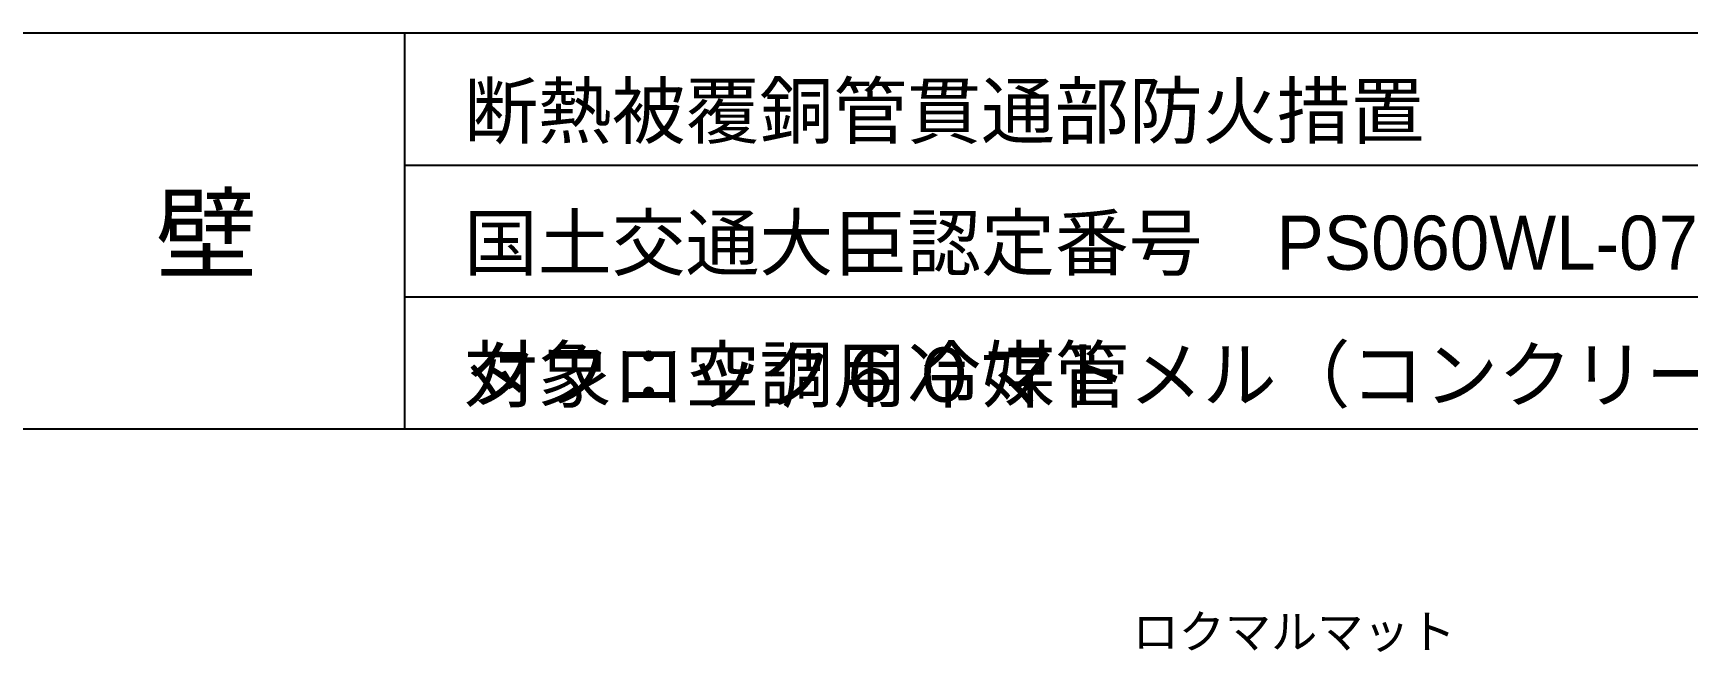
# Model space of a CAD drawing. Extents: x 443 to 1217, y -1921 to -677.
# Drawn here: x 636.5 to 758.7, y -723 to -677.3 of the extents above; entities that cross this region are included whole.
import ezdxf
from ezdxf.enums import TextEntityAlignment as Align

# ---------------------------------------------------------------- set-up
doc = ezdxf.new("R2010")
doc.units = 0
doc.header["$MEASUREMENT"] = 0
doc.layers.get('Defpoints').update_dxf_attribs({"color": 21, "linetype": 'CONTINUOUS'})
for name, color, linetype in [('1', 7, 'CONTINUOUS'), ('10', 7, 'CONTINUOUS'), ('25', 7, 'CONTINUOUS')]:
    doc.layers.add(name, color=color, linetype=linetype)
doc.styles.add('ｽﾀｲﾙ2', font='MS PGothic.ttf')

msp = doc.modelspace()

# ---------------------------------------------------------------- linework, layer by layer
at = {"layer": '1', "color": 3, "linetype": 'Continuous'}
for p, q in [((663.94, -677.27), (663.94, -706.49)), ((663.94, -687.01), (826.79, -687.01)), ((663.94, -696.75), (826.79, -696.75))]:
    msp.add_line(p, q, dxfattribs=at)
at = {"layer": '1', "color": 4, "linetype": 'Continuous'}
msp.add_line((634.73, -706.49), (826.79, -706.49), dxfattribs=at)
at = {"layer": '25', "color": 4}
msp.add_line((1210.9, -677.27), (442.67, -677.27), dxfattribs=at)

# ---------------------------------------------------------------- texts
at = {"layer": '10', "style": 'ｽﾀｲﾙ2'}
msp.add_attdef('ロクマルマット', text='', height=2.5, dxfattribs=at).set_placement((717.72, -723.47), align=Align.BOTTOM_LEFT)
at = {"layer": '25', "style": 'ｽﾀｲﾙ2'}
for s, p in [('断熱被覆銅管貫通部防火措置', (668.34, -685.01)), ('国土交通大臣認定番号\u3000PS060WL-0756', (668.34, -694.75)), ('対象：空調用冷媒管', (668.34, -704.49))]:
    msp.add_text(s, height=4, dxfattribs=at).set_placement(p)
msp.add_text('壁', height=5.5, dxfattribs=at).set_placement((649.33, -691.88), align=Align.MIDDLE)
at = {"layer": 'Defpoints', "style": 'ｽﾀｲﾙ2'}
msp.add_text('タフロック６０マトメル（コンクリート）', height=4, dxfattribs=at).set_placement((668.34, -704.49))

doc.saveas('drawing.dxf')
